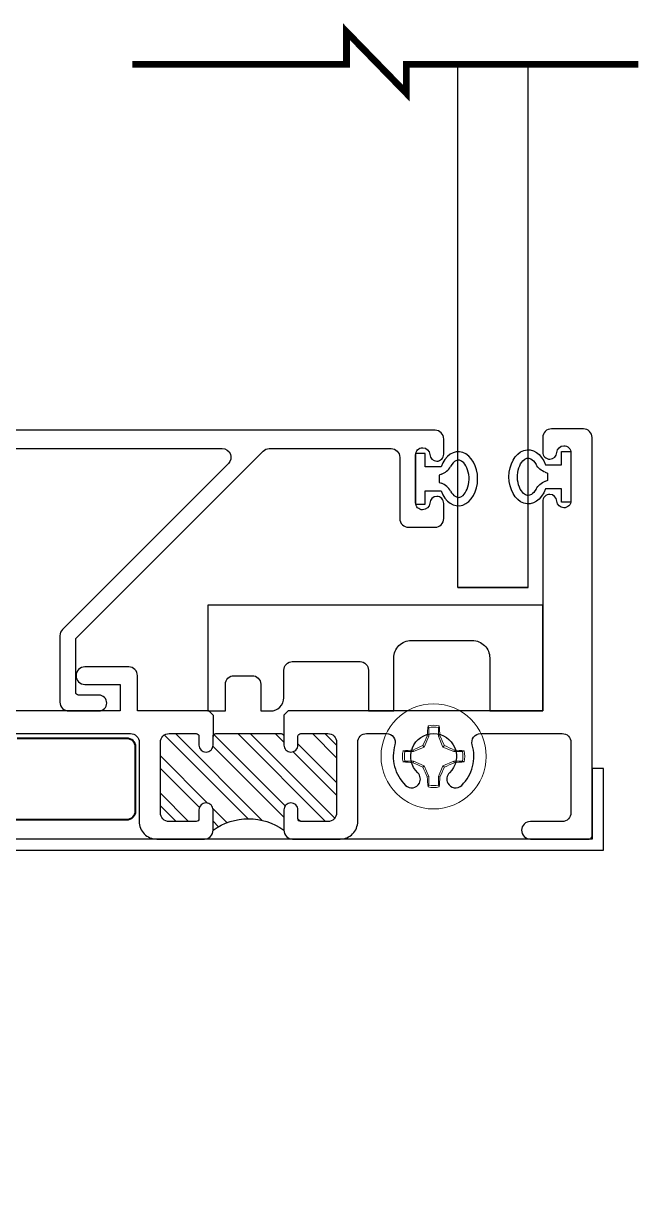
# Model space of a CAD drawing. Extents: x -23 to 190, y -172 to 85.
# Drawn here: x 8.846 to 11.038, y 58.621 to 62.763 of the extents above; entities that cross this region are included whole.
import ezdxf

# ---------------------------------------------------------------- set-up
doc = ezdxf.new("R2010")
doc.units = 0
doc.header["$MEASUREMENT"] = 0
doc.layers.get('0').update_dxf_attribs({"linetype": 'CONTINUOUS'})
for name, color, linetype in [('DIM', 7, 'CONTINUOUS'), ('FRAME', 1, 'CONTINUOUS'), ('GLASS', 7, 'CONTINUOUS'), ('MISC.', 7, 'CONTINUOUS'), ('PROFILE NUMBER', 150, 'CONTINUOUS'), ('SETTING_BLOCK', 4, 'CONTINUOUS'), ('TEXT', 7, 'CONTINUOUS')]:
    doc.layers.add(name, color=color, linetype=linetype)

# ---------------------------------------------------------------- blocks, each defined once
blk = doc.blocks.new('3800 NAIL-ON FRAME')
h = blk.add_hatch()
h.set_pattern_fill('ANSI32', color=256, scale=0.25, style=0)
h.set_pattern_definition([(45, (-3.29232, -6.189), (-0.0662913, 0.0662913), []), (45, (-3.24812, -6.189), (-0.0662913, 0.0662913), [])])
h.paths.add_polyline_path([(2.1435, 0.361, 0.414214), (2.1125, 0.392), (2.0165, 0.392, 0.414214), (2.0065, 0.382), (2.0065, 0.351, -0.414214), (1.9815, 0.326, -0.414214), (1.9565, 0.351), (1.9565, 0.423, -0.324768), (1.7055, 0.423), (1.7055, 0.351, -0.414214), (1.6805, 0.326, -0.414214), (1.6555, 0.351), (1.6555, 0.382, 0.414214), (1.6455, 0.392), (1.5495, 0.392, 0.414214), (1.5185, 0.361), (1.5185, 0.111, 0.414214), (1.5495, 0.08), (1.6455, 0.08, 0.414214), (1.6555, 0.09), (1.6555, 0.121, -0.414214), (1.6805, 0.146, -0.414214), (1.7055, 0.121), (1.7055, 0.09, 0.414214), (1.7155, 0.08), (1.9465, 0.08, 0.414214), (1.9565, 0.09), (1.9565, 0.121, -0.414214), (1.9815, 0.146, -0.414214), (2.0065, 0.121), (2.0065, 0.09, 0.414214), (2.0165, 0.08), (2.1125, 0.08, 0.414214), (2.1435, 0.111)])
blk.add_line((1.7055, 0.015), (1.7055, 0.09))
blk.add_lwpolyline([(1.7055, 0.015), (1.6905, 0), (1.4375, 0), (1.4375, -0.125, -0.414214), (1.4065, -0.156), (1.2505, -0.156, -0.414214), (1.2195, -0.125, -0.414214), (1.2505, -0.094), (1.3755, -0.094), (1.3755, 0), (-1.3755, 0), (-1.3755, -0.2237, 0.198912), (-1.3726, -0.2308), (-1.2934, -0.3099, -0.668179), (-1.3005, -0.327), (-1.4405, -0.327, -0.414214), (-1.4505, -0.317), (-1.4505, 0.444, -0.414214), (-1.4405, 0.454), (-1.3565, 0.454, -0.414214), (-1.3255, 0.423, -0.358249), (-1.3505, 0.3926, 0.358249), (-1.3755, 0.3622), (-1.3755, 0.111, 0.414214), (-1.3445, 0.08), (-1.0552, 0.08, 0.5024), (-1.0255, 0.1199, -0.280293), (-0.988, 0.2637, -0.498955), (-0.939, 0.256, -0.334263), (-0.9448, 0.2192, 2.470836), (-0.8322, 0.2192, -0.334263), (-0.838, 0.256), (-0.838, 0.256, -0.498955), (-0.789, 0.2637, -0.280293), (-0.7515, 0.1199, 0.5024), (-0.7218, 0.08), (-0.5565, 0.08, 0.414214), (-0.5255, 0.111), (-0.5255, 0.399), (-0.4905, 0.434), (-0.4905, 0.454), (-0.5125, 0.476), (-0.5125, 1.426, -0.443866), (-0.5015, 1.4359, 0.443866), (-0.4905, 1.4459), (-0.4905, 1.614, 0.414214), (-0.5005, 1.624), (-0.5025, 1.624, -0.414214), (-0.5125, 1.634), (-0.5125, 1.673, -0.414214), (-0.4815, 1.704, -0.414214), (-0.4505, 1.673), (-0.4505, 0.464, 0.414214), (-0.4405, 0.454), (-0.2315, 0.454, -0.414214), (-0.2005, 0.423, -0.414214), (-0.2315, 0.392), (-0.4195, 0.392, 0.414214), (-0.4505, 0.361), (-0.4505, 0.111, 0.414214), (-0.4195, 0.08), (0.6328, 0.08, 0.5024), (0.6625, 0.1199, -0.280293), (0.7, 0.2637, -0.498955), (0.749, 0.256, -0.334263), (0.7432, 0.2192, 2.470836), (0.8558, 0.2192, -0.334263), (0.85, 0.256, -0.498955), (0.899, 0.2637, -0.280293), (0.9365, 0.1199, 0.5024), (0.9662, 0.08), (1.4125, 0.08, 0.414214), (1.4435, 0.111), (1.4435, 0.392, -0.414214), (1.5055, 0.454), (1.6745, 0.454, -0.414214), (1.7055, 0.423), (1.7055, 0.351, -0.414214), (1.6805, 0.326, -0.414214), (1.6555, 0.351), (1.6555, 0.382, 0.414214), (1.6455, 0.392), (1.5495, 0.392, 0.414214), (1.5185, 0.361), (1.5185, 0.111, 0.414214), (1.5495, 0.08), (1.6455, 0.08, 0.414214), (1.6555, 0.09), (1.6555, 0.121, -0.414214), (1.6805, 0.146, -0.414214), (1.7055, 0.121), (1.7055, 0.09, 0.414214), (1.7155, 0.08), (1.9465, 0.08, 0.414214), (1.9565, 0.09), (1.9565, 0.121, -0.414214), (1.9815, 0.146, -0.414214), (2.0065, 0.121), (2.0065, 0.09, 0.414214), (2.0165, 0.08), (2.1125, 0.08, 0.414214), (2.1435, 0.111), (2.1435, 0.361, 0.414214), (2.1125, 0.392), (2.0165, 0.392, 0.414214), (2.0065, 0.382), (2.0065, 0.351, -0.414214), (1.9815, 0.326), (1.9815, 0.326, -0.414214), (1.9565, 0.351), (1.9565, 0.423, -0.414214), (1.9875, 0.454), (2.1565, 0.454, -0.414214), (2.2185, 0.392), (2.2185, 0.111, 0.414214), (2.2495, 0.08), (2.3208, 0.08, 0.5024), (2.3505, 0.1199, -0.280293), (2.388, 0.2637, -0.498955), (2.437, 0.256, -0.334263), (2.4312, 0.2192, 2.470836), (2.5438, 0.2192, -0.334263), (2.538, 0.256, -0.498955), (2.587, 0.2637, -0.280293), (2.6245, 0.1199, 0.5024), (2.6542, 0.08), (2.9435, 0.08, 0.414214), (2.9745, 0.111), (2.9745, 0.361, 0.414214), (2.9435, 0.392), (2.8305, 0.392, -0.414214), (2.7995, 0.423, -0.414214), (2.8305, 0.454), (3.0395, 0.454, -0.414214), (3.0495, 0.444), (3.0495, 0.444), (3.0495, -0.969, -0.414214), (3.0185, -1), (2.9055, -1, -0.414214), (2.8745, -0.969), (2.8745, -0.9175, -0.414214), (2.8995, -0.8925), (2.8995, -0.8925, -0.399638), (2.9245, -0.9163, 0.399638), (2.9494, -0.94), (2.9495, -0.94, 0.414214), (2.9745, -0.915), (2.9745, -0.745, 0.414214), (2.9495, -0.72), (2.9494, -0.72, 0.399638), (2.9245, -0.7438, -0.399638), (2.8995, -0.7675, -0.414214), (2.8745, -0.7425), (2.8745, -0.691), (2.8745, 0), (1.9715, 0), (1.9565, 0.015), (1.9565, 0.09)], format="xyb")
blk.add_arc((1.831, 0.5958), 0.2136, 234.0157, 305.9843)
blk = doc.blocks.new('3802 45 GLASS STOP')
blk.add_lwpolyline([(3.9391, -0.4335, -0.399638), (3.9142, -0.4097, 0.400364), (3.8891, -0.386, 0.414214), (3.8641, -0.411), (3.8641, -0.581, 0.414214), (3.8891, -0.606), (3.8892, -0.606, 0.399638), (3.9142, -0.5822, -0.399638), (3.9391, -0.5585, -0.414214), (3.9641, -0.5835), (3.9641, -0.637, -0.414214), (3.9331, -0.668), (-0.0009, -0.668, -0.414214), (-0.0109, -0.658), (-0.0109, -0.01, -0.440011), (0, 0), (0.1491, -0.013), (0.1491, 0.04), (0.115, 0.0742, -0.395486), (0.1141, 0.1015), (0.1701, 0.1652, -0.691708), (0.2051, 0.152), (0.2051, -0.0403, -0.440011), (0.1714, -0.0712), (0.05, -0.0606, 0.440011), (0.0391, -0.0706), (0.0391, -0.593, 0.414214), (0.0491, -0.603), (1.5201, -0.603, 0.414214), (1.5511, -0.572), (1.5511, 0.299, -0.414214), (1.5791, 0.327), (1.5791, 0.327, -0.414214), (1.6071, 0.299), (1.6071, -0.572, 0.414214), (1.6381, -0.603), (3.1786, -0.603, 0.668179), (3.2005, -0.55), (2.6122, 0.0382, -0.198912), (2.6031, 0.0602), (2.6031, 0.296, -0.414214), (2.6341, 0.327), (2.7411, 0.327, -0.414214), (2.7691, 0.299, -0.414214), (2.7411, 0.271), (2.6691, 0.271, 0.414214), (2.6591, 0.261), (2.6591, 0.0705), (3.3235, -0.5939, 0.198912), (3.3454, -0.603), (3.7771, -0.603, 0.414214), (3.8081, -0.572), (3.8081, -0.355, -0.414214), (3.8391, -0.324), (3.9331, -0.324, -0.414214), (3.9641, -0.355), (3.9641, -0.4085, -0.414214)], format="xyb", close=True)
blk = doc.blocks.new('dfasdf')
at = {"color": 7, "linetype": 'Continuous', "lineweight": 15}
for p, q in [((54.6225, 25.6793), (54.62, 25.6856)), ((54.6225, 25.6793), (54.6225, 25.6488)), ((54.6566, 25.6488), (54.6566, 25.6793)), ((54.6225, 25.6488), (54.6065, 25.6101)), ((54.6225, 25.6488), (54.6171, 25.6499)), ((54.6566, 25.6488), (54.662, 25.6499)), ((54.6727, 25.6101), (54.6566, 25.6488)), ((54.5678, 25.5941), (54.5373, 25.5941)), ((54.5678, 25.5941), (54.5667, 25.5995)), ((54.6065, 25.6101), (54.5678, 25.5941)), ((54.6065, 25.6101), (54.6014, 25.6152)), ((54.6727, 25.6101), (54.6777, 25.6152)), ((54.7114, 25.5941), (54.6727, 25.6101)), ((54.7114, 25.5941), (54.7124, 25.5995)), ((54.7418, 25.5941), (54.7114, 25.5941)), ((54.7418, 25.5941), (54.7482, 25.5966)), ((54.5373, 25.56), (54.531, 25.5575)), ((54.5373, 25.56), (54.5678, 25.56)), ((54.5678, 25.56), (54.5667, 25.5546)), ((54.5678, 25.56), (54.6065, 25.544)), ((54.6727, 25.544), (54.7114, 25.56)), ((54.7114, 25.56), (54.7124, 25.5546)), ((54.7114, 25.56), (54.7418, 25.56)), ((54.6065, 25.544), (54.6014, 25.5389)), ((54.6065, 25.544), (54.6225, 25.5053)), ((54.6566, 25.5053), (54.6727, 25.544)), ((54.6727, 25.544), (54.6777, 25.5389)), ((54.6225, 25.5053), (54.6171, 25.5042)), ((54.6225, 25.5053), (54.6225, 25.4748)), ((54.6566, 25.5053), (54.662, 25.5042)), ((54.6566, 25.4748), (54.6566, 25.5053)), ((54.6566, 25.4748), (54.6592, 25.4685))]:
    blk.add_line(p, q, dxfattribs=at)
at = {"color": 7, "linetype": 'Continuous', "lineweight": 15, "flags": 128}
for points in [[(54.6566, 25.6793), (54.658, 25.6827), (54.6592, 25.6856)], [(54.5373, 25.5941), (54.534, 25.5954), (54.531, 25.5966)], [(54.7418, 25.56), (54.7452, 25.5587), (54.7482, 25.5575)], [(54.6225, 25.4748), (54.6212, 25.4714), (54.62, 25.4685)]]:
    blk.add_lwpolyline(points, dxfattribs=at)
at = {"color": 7, "linetype": 'Continuous', "lineweight": 15}
blk.add_circle((54.6396, 25.577), 0.1865, dxfattribs=at)
for centre, radius, start, end in [((55.5592, 25.5924), 0.9438, 174.331, 176.507), ((54.6396, 25.577), 0.1103, 79.7812, 100.2188), ((54.6396, 25.577), 0.1037, 80.5333, 99.4667), ((53.7199, 25.5924), 0.9438, 3.493, 5.669), ((55.6923, 25.1423), 1.1889, 154.7283, 156.5646), ((53.5869, 25.1423), 1.1889, 23.4354, 25.2717), ((54.6396, 25.577), 0.1103, 169.7812, 190.2188), ((54.6242, 24.6574), 0.9438, 93.493, 95.669), ((54.6396, 25.577), 0.1037, 170.5333, 189.4667), ((55.0743, 24.5244), 1.1889, 113.4354, 115.2717), ((54.2049, 24.5244), 1.1889, 64.7283, 66.5646), ((54.6549, 24.6574), 0.9438, 84.331, 86.507), ((54.6396, 25.577), 0.1037, 350.5333, 9.4667), ((54.6396, 25.577), 0.1103, 349.7812, 10.2188), ((54.6242, 26.4967), 0.9438, 264.331, 266.507), ((55.0743, 26.6297), 1.1889, 244.7283, 246.5646), ((54.2049, 26.6297), 1.1889, 293.4354, 295.2717), ((54.6549, 26.4967), 0.9438, 273.493, 275.669), ((55.6923, 26.0117), 1.1889, 203.4354, 205.2717), ((53.5869, 26.0117), 1.1889, 334.7283, 336.5646), ((55.5592, 25.5617), 0.9438, 183.493, 185.669), ((54.6396, 25.577), 0.1037, 260.5333, 279.4667), ((53.7199, 25.5617), 0.9438, 354.331, 356.507), ((54.6396, 25.577), 0.1103, 259.7812, 280.2188)]:
    blk.add_arc(centre, radius, start, end, dxfattribs=at)
blk = doc.blocks.new('*U144')
at = {"layer": 'PROFILE NUMBER', "color": 5}
for p, q in [((-0.0161, 0.0916), (-0.013, 0.083)), ((-0.013, 0.083), (0.013, 0.083)), ((0.013, 0.083), (0.0161, 0.0915))]:
    blk.add_line(p, q, dxfattribs=at)
blk.add_lwpolyline([(-0.0427, 0.0907), (-0.0427, 0.0335), (-0.09, 0.0335), (-0.09, 0), (0.09, 0), (0.09, 0.0335), (0.0427, 0.0335), (0.0427, 0.0907)], dxfattribs=at)
for centre, start, end in [((-0.0725, 0.0712), 19.8289, 61.175), ((0.0725, 0.0712), 118.7633, 160.1945)]:
    blk.add_arc(centre, 0.06, start, end, dxfattribs=at)
blk.add_ellipse((0, 0.1517), major_axis=(-0.0958, 0), ratio=0.712114, start_param=2.033109, end_param=7.391692, dxfattribs=at)
blk.add_open_spline([(0.0437, 0.1238), (0.0526, 0.1287), (0.0589, 0.1347), (0.0685, 0.1503), (0.0681, 0.1574), (0.0493, 0.1788), (0.027, 0.1893), (-0.0212, 0.1906), (-0.0451, 0.1815), (-0.0674, 0.16), (-0.0684, 0.1523), (-0.0607, 0.1366), (-0.0538, 0.1294), (-0.0436, 0.1238)], degree=3, knots=[2.2211, 2.2211, 2.2211, 2.2211, 2.727733, 2.727733, 3.7005, 3.7005, 4.673268, 4.673268, 5.646035, 5.646035, 6.618803, 6.618803, 7.203997, 7.203997, 7.203997, 7.203997], dxfattribs=at)

msp = doc.modelspace()

# ---------------------------------------------------------------- linework, layer by layer
at = {"layer": 'DIM', "color": 5, "lineweight": 40}
msp.add_lwpolyline([(8.8235, 60.2292), (9.2115, 60.2292, -0.414214), (9.2425, 60.1982), (9.2425, 59.9702, -0.414214), (9.2115, 59.9392), (7.4235, 59.9392, -0.414214)], format="xyb", dxfattribs=at)
at = {"layer": 'GLASS'}
for p, q in [((10.3862, 60.7632), (10.3862, 62.6173)), ((10.6362, 60.7632), (10.6362, 62.6173)), ((10.3862, 60.7632), (10.6362, 60.7632)), ((10.6362, 60.7632), (10.3862, 60.7632))]:
    msp.add_line(p, q, dxfattribs=at)
at = {"layer": 'GLASS', "const_width": 0.024}
msp.add_lwpolyline([(9.2319, 62.6173), (9.9915, 62.6173), (9.9915, 62.733), (10.204, 62.5148), (10.204, 62.6173), (11.0261, 62.6173)], dxfattribs=at)
at = {"layer": 'MISC.'}
msp.add_lwpolyline([(7.3625, 59.8712), (7.3625, 58.6212), (7.4025, 58.6212), (7.4025, 59.8312), (10.9025, 59.8312), (10.9025, 60.1212), (10.8625, 60.1212), (10.8625, 59.8712)], close=True, dxfattribs=at)
at = {"layer": 'SETTING_BLOCK', "color": 7}
msp.add_lwpolyline([(9.7695, 60.3722), (9.7695, 60.4702, -0.414214), (9.7995, 60.5002), (10.0395, 60.5002, -0.414214), (10.0695, 60.4702), (10.0695, 60.3252), (10.1595, 60.3252), (10.1595, 60.5132, -0.414214), (10.2215, 60.5752), (10.4375, 60.5752, -0.414214), (10.4995, 60.5132), (10.4995, 60.3252), (10.6875, 60.3252), (10.6875, 60.7002), (9.4995, 60.7002), (9.4995, 60.3252), (9.5625, 60.3252), (9.5625, 60.4202, -0.414214), (9.5925, 60.4502), (9.6575, 60.4502, -0.414214), (9.6875, 60.4202), (9.6875, 60.3252), (9.7225, 60.3252, 0.414214)], format="xyb", close=True, dxfattribs=at)

# ---------------------------------------------------------------- block references
msp.add_blockref('dfasdf', (-44.3391, 34.5872))
at = {"layer": 'FRAME', "xscale": -1, "rotation": 180}
for name, p in [('3802 45 GLASS STOP', (6.3725, 60.6522)), ('3800 NAIL-ON FRAME', (7.813, 60.3252))]:
    msp.add_blockref(name, p, dxfattribs=at)
at = {"layer": 'TEXT', "rotation": 270}
msp.add_blockref('*U144', (10.2366, 61.1482), dxfattribs=at)
at = {"layer": 'TEXT', "xscale": -1, "rotation": 90}
msp.add_blockref('*U144', (10.7875, 61.1552), dxfattribs=at)

doc.saveas('drawing.dxf')
